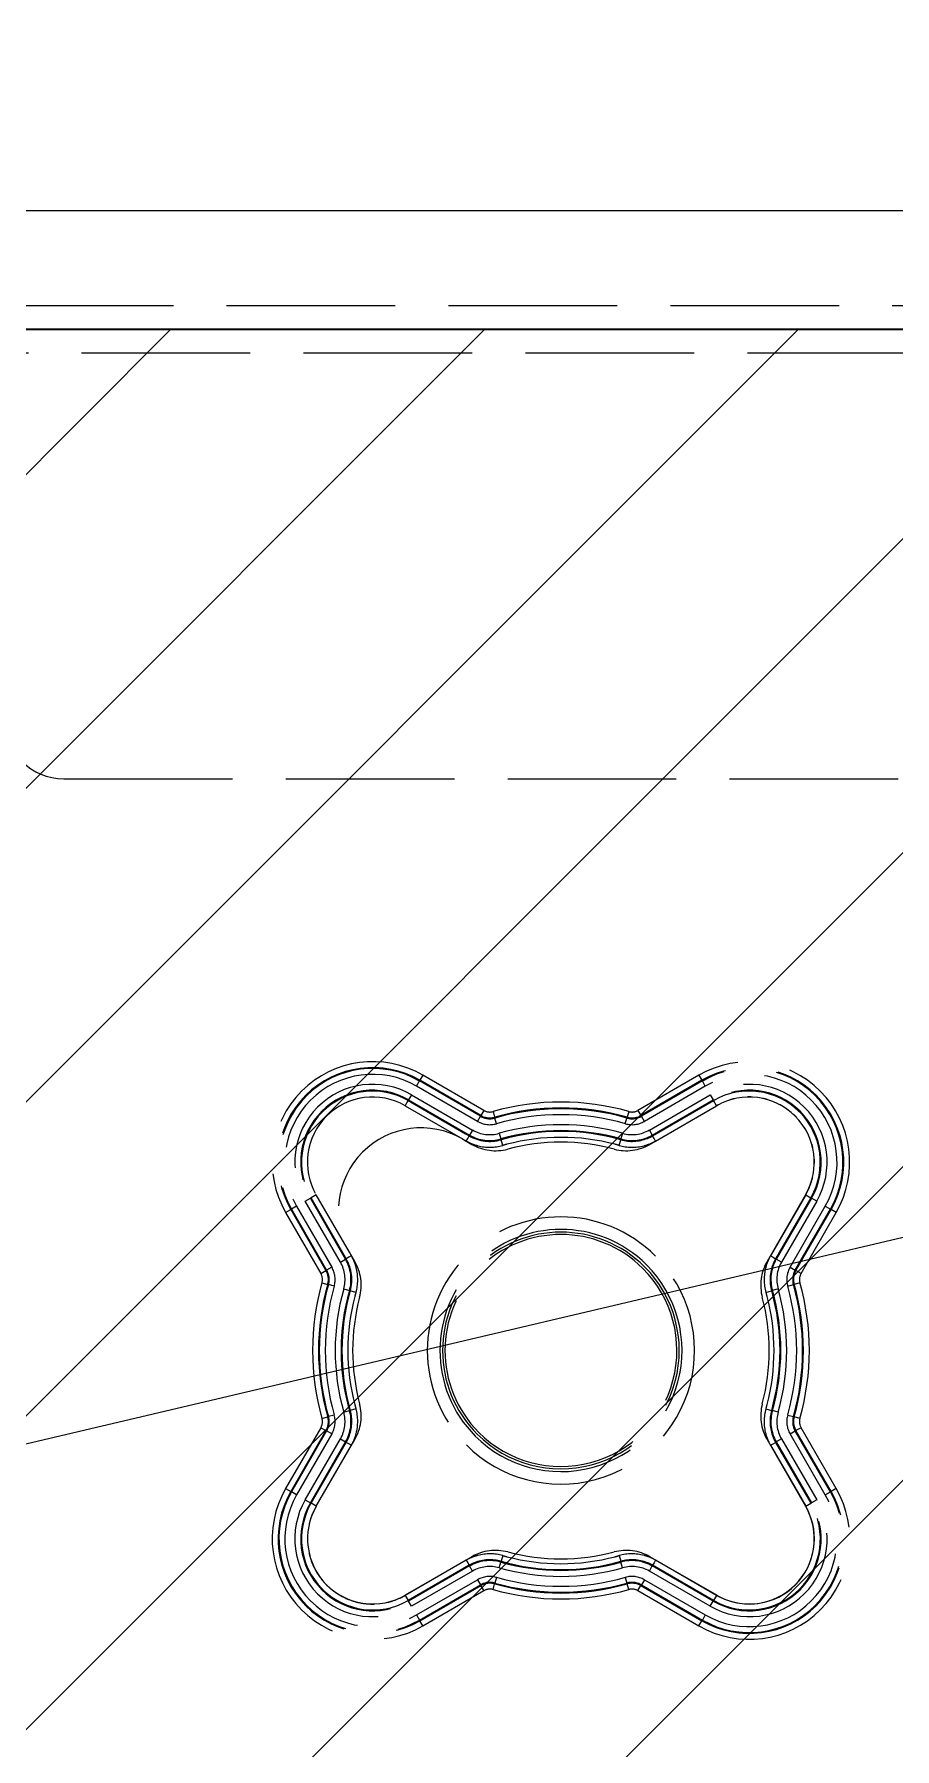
# Model space of a CAD drawing. Header units: inches. Extents: x 258415 to 640093, y 441672 to 945769.
# Drawn here: x 312144.6 to 312217.3, y 467794.2 to 467939 of the extents above; entities that cross this region are included whole.
import ezdxf

# ---------------------------------------------------------------- set-up
doc = ezdxf.new("R2010")
doc.units = ezdxf.units.IN
doc.header["$MEASUREMENT"] = 0
doc.linetypes.add('AM_DIN_F_W050', pattern=[6.25, 4.75, -1.5])
doc.layers.add('CQ Marble', color=6, linetype='Continuous', lineweight=0)
for name, color, linetype in [('CQ SANITARY WARES', 212, 'Continuous'), ('CQ Wall plan', 3, 'Continuous'), ('CQ_callout', 34, 'Continuous'), ('grab bar', 7, 'Continuous'), ('SANITARY WARES', 212, 'Continuous'), ('xref grd floor$2$CQ Wall hatch_CHB', 8, 'Continuous')]:
    doc.layers.add(name, color=color, linetype=linetype)
doc.styles.get("Standard").update_dxf_attribs({"font": 'arial.ttf'})
doc.dimstyles.get("Standard").update_dxf_attribs({"dimtxt": 0.18, "dimasz": 0.18, "dimexe": 0.18, "dimexo": 0.0625, "dimgap": 0.09, "dimtad": 0, "dimtih": 1, "dimtoh": 1, "dimdec": 4, "dimzin": 0, "dimdsep": 46, "dimtxsty": 'Standard', "dimcen": 0.09, "dimadec": 0, "dimazin": 0, "dimtfac": 1, "dimtdec": 4, "dimtofl": 0, "dimtmove": 0, "dimatfit": 3, "dimfxl": 1, "dimtolj": 1, "dimtzin": 0, "dimarcsym": 0})

# ---------------------------------------------------------------- blocks, each defined once
blk = doc.blocks.new('ff-12 wall plan')
at = {"layer": 'xref grd floor$2$CQ Wall hatch_CHB'}
h = blk.add_hatch(dxfattribs=at)
h.set_pattern_fill('ANSI31,_O', color=8, scale=150)
h.set_pattern_definition([(45, (0, 0), (-13.25825215, 13.25825215), [])])
h.paths.add_polyline_path([(310981.99, 467914.11), (311282.49, 467914.11), (311282.49, 467714.09), (310981.99, 467714.09)])
h.paths.add_polyline_path([(312135.01, 467914.09), (312435.44, 467914.09), (312435.44, 467714.09), (312135.01, 467714.09)])
at = {"layer": 'CQ Wall plan', "elevation": 0}
blk.add_lwpolyline([(312435.44, 467914.11), (312135.01, 467914.11), (312135.01, 467714.09), (311307.99, 467714.09), (311282.49, 467714.09), (311282.49, 467914.11), (310981.99, 467914.11)], dxfattribs=at)
blk.add_lwpolyline([(312135.01, 467914.09), (312435.44, 467914.09), (312435.44, 467714.09), (312135.01, 467714.09)], close=True, dxfattribs=at)
blk = doc.blocks.new('ff-12 marble')
at = {"layer": 'CQ Marble', "elevation": 0}
blk.add_lwpolyline([(312425.44, 469439.09), (312425.44, 467924.11), (312125.01, 467924.11), (312125.01, 467724.09), (311292.49, 467724.09), (311292.49, 467924.11), (310991.99, 467924.11), (310991.99, 469624.09), (310871.99, 469624.09), (310871.99, 467944.11)], dxfattribs=at)
blk = doc.blocks.new('tece profil_9300080 top')
at = {"layer": 'SANITARY WARES', "color": 8, "linetype": 'AM_DIN_F_W050', "lineweight": 0, "ltscale": 3}
for p, q in [((334540.16, 481272.04), (334539.91, 481271.61)), ((334545.31, 481269.06), (334540.16, 481272.04)), ((334563.48, 481272.04), (334558.33, 481269.06)), ((334563.48, 481272.04), (334563.73, 481271.61)), ((334539.62, 481271.11), (334539.87, 481271.54)), ((334544.77, 481268.14), (334539.62, 481271.11)), ((334539.91, 481271.61), (334539.87, 481271.54)), ((334545.02, 481268.57), (334539.87, 481271.54)), ((334545.06, 481268.63), (334539.91, 481271.61)), ((334563.73, 481271.61), (334558.58, 481268.63)), ((334563.77, 481271.54), (334558.62, 481268.57)), ((334564.02, 481271.11), (334558.87, 481268.14)), ((334563.73, 481271.61), (334563.77, 481271.54)), ((334564.02, 481271.11), (334563.77, 481271.54)), ((334538.66, 481269.45), (334544.3, 481266.19)), ((334538.67, 481269.46), (334538.92, 481269.89)), ((334538.67, 481269.46), (334543.82, 481266.48)), ((334538.92, 481269.89), (334538.95, 481269.95)), ((334538.92, 481269.89), (334544.07, 481266.91)), ((334539.2, 481270.38), (334538.95, 481269.95)), ((334538.95, 481269.95), (334544.1, 481266.97)), ((334539.2, 481270.38), (334544.35, 481267.41)), ((334545.31, 481269.06), (334545.06, 481268.63)), ((334546.09, 481268.97), (334546.22, 481268.49)), ((334557.55, 481268.97), (334557.42, 481268.49)), ((334558.33, 481269.06), (334558.58, 481268.63)), ((334559.29, 481267.41), (334564.44, 481270.38)), ((334559.34, 481266.19), (334564.98, 481269.45)), ((334559.54, 481266.97), (334564.69, 481269.95)), ((334559.58, 481266.91), (334564.73, 481269.89)), ((334559.83, 481266.48), (334564.98, 481269.46)), ((334564.44, 481270.38), (334564.69, 481269.95)), ((334564.73, 481269.89), (334564.69, 481269.95)), ((334564.98, 481269.46), (334564.73, 481269.89)), ((334544.77, 481268.14), (334545.02, 481268.57)), ((334545.06, 481268.63), (334545.02, 481268.57)), ((334546.22, 481268.49), (334546.24, 481268.42)), ((334546.38, 481267.94), (334546.24, 481268.42)), ((334557.26, 481267.94), (334557.4, 481268.42)), ((334557.42, 481268.49), (334557.4, 481268.42)), ((334558.58, 481268.63), (334558.62, 481268.57)), ((334558.87, 481268.14), (334558.62, 481268.57)), ((334543.82, 481266.48), (334543.94, 481266.7)), ((334543.94, 481266.7), (334544.07, 481266.91)), ((334544.07, 481266.91), (334544.1, 481266.97)), ((334544.35, 481267.41), (334544.1, 481266.97)), ((334546.61, 481267.13), (334546.75, 481266.65)), ((334546.77, 481266.58), (334546.75, 481266.65)), ((334546.9, 481266.1), (334546.77, 481266.58)), ((334556.74, 481266.1), (334556.88, 481266.58)), ((334556.88, 481266.58), (334556.9, 481266.65)), ((334557.03, 481267.13), (334556.9, 481266.65)), ((334559.29, 481267.41), (334559.54, 481266.97)), ((334559.58, 481266.91), (334559.54, 481266.97)), ((334559.7, 481266.7), (334559.58, 481266.91)), ((334559.83, 481266.48), (334559.7, 481266.7)), ((334531.14, 481261.93), (334530.71, 481261.68)), ((334534.11, 481256.78), (334531.14, 481261.93)), ((334534.4, 481256.3), (334531.15, 481261.93)), ((334572.49, 481261.93), (334569.24, 481256.3)), ((334572.5, 481261.93), (334569.53, 481256.78)), ((334572.5, 481261.93), (334572.93, 481261.68)), ((334528.56, 481260.44), (334528.99, 481260.69)), ((334528.56, 481260.44), (334531.53, 481255.29)), ((334528.99, 481260.69), (334529.05, 481260.72)), ((334528.99, 481260.69), (334531.96, 481255.54)), ((334529.48, 481260.97), (334529.05, 481260.72)), ((334529.05, 481260.72), (334532.02, 481255.57)), ((334529.48, 481260.97), (334532.46, 481255.82)), ((334530.21, 481261.39), (334530.65, 481261.64)), ((334533.19, 481256.24), (334530.21, 481261.39)), ((334530.71, 481261.68), (334530.65, 481261.64)), ((334533.62, 481256.49), (334530.65, 481261.64)), ((334533.68, 481256.53), (334530.71, 481261.68)), ((334572.93, 481261.68), (334569.96, 481256.53)), ((334572.99, 481261.64), (334570.02, 481256.49)), ((334573.43, 481261.39), (334570.45, 481256.24)), ((334571.18, 481255.82), (334574.16, 481260.97)), ((334571.62, 481255.57), (334574.59, 481260.72)), ((334571.68, 481255.54), (334574.65, 481260.69)), ((334572.11, 481255.29), (334575.08, 481260.44)), ((334572.93, 481261.68), (334572.99, 481261.64)), ((334573.43, 481261.39), (334572.99, 481261.64)), ((334574.16, 481260.97), (334574.59, 481260.72)), ((334574.65, 481260.69), (334574.59, 481260.72)), ((334575.08, 481260.44), (334574.65, 481260.69)), ((334533.19, 481256.24), (334533.62, 481256.49)), ((334533.68, 481256.53), (334533.62, 481256.49)), ((334533.9, 481256.66), (334533.68, 481256.53)), ((334534.11, 481256.78), (334533.9, 481256.66)), ((334569.53, 481256.78), (334569.74, 481256.66)), ((334569.74, 481256.66), (334569.96, 481256.53)), ((334569.96, 481256.53), (334570.02, 481256.49)), ((334570.45, 481256.24), (334570.02, 481256.49)), ((334531.53, 481255.29), (334531.96, 481255.54)), ((334531.63, 481254.51), (334532.11, 481254.37)), ((334531.96, 481255.54), (334532.02, 481255.57)), ((334532.46, 481255.82), (334532.02, 481255.57)), ((334571.18, 481255.82), (334571.62, 481255.57)), ((334572.01, 481254.51), (334571.53, 481254.37)), ((334571.68, 481255.54), (334571.62, 481255.57)), ((334572.11, 481255.29), (334571.68, 481255.54)), ((334532.11, 481254.37), (334532.18, 481254.35)), ((334532.66, 481254.22), (334532.18, 481254.35)), ((334533.47, 481253.99), (334533.95, 481253.85)), ((334534.02, 481253.83), (334533.95, 481253.85)), ((334534.5, 481253.69), (334534.02, 481253.83)), ((334569.14, 481253.69), (334569.63, 481253.83)), ((334569.63, 481253.83), (334569.69, 481253.85)), ((334570.17, 481253.99), (334569.69, 481253.85)), ((334570.98, 481254.22), (334571.47, 481254.35)), ((334571.53, 481254.37), (334571.47, 481254.35)), ((334531.63, 481243.04), (334532.11, 481243.18)), ((334532.11, 481243.18), (334532.18, 481243.2)), ((334532.66, 481243.33), (334532.18, 481243.2)), ((334533.47, 481243.56), (334533.95, 481243.7)), ((334534.02, 481243.72), (334533.95, 481243.7)), ((334534.5, 481243.86), (334534.02, 481243.72)), ((334569.14, 481243.86), (334569.63, 481243.72)), ((334569.63, 481243.72), (334569.69, 481243.7)), ((334570.17, 481243.56), (334569.69, 481243.7)), ((334570.98, 481243.33), (334571.47, 481243.2)), ((334571.53, 481243.18), (334571.47, 481243.2)), ((334572.01, 481243.04), (334571.53, 481243.18)), ((334531.53, 481242.26), (334528.56, 481237.11)), ((334531.96, 481242.01), (334528.99, 481236.86)), ((334532.02, 481241.98), (334529.05, 481236.83)), ((334532.46, 481241.73), (334529.48, 481236.58)), ((334531.53, 481242.26), (334531.96, 481242.01)), ((334531.96, 481242.01), (334532.02, 481241.98)), ((334532.46, 481241.73), (334532.02, 481241.98)), ((334571.18, 481241.73), (334571.62, 481241.98)), ((334574.16, 481236.58), (334571.18, 481241.73)), ((334571.68, 481242.01), (334571.62, 481241.98)), ((334574.59, 481236.83), (334571.62, 481241.98)), ((334572.11, 481242.26), (334571.68, 481242.01)), ((334574.65, 481236.86), (334571.68, 481242.01)), ((334575.08, 481237.11), (334572.11, 481242.26)), ((334530.21, 481236.15), (334533.19, 481241.3)), ((334530.65, 481235.9), (334533.62, 481241.05)), ((334530.71, 481235.87), (334533.68, 481241.02)), ((334531.14, 481235.62), (334534.11, 481240.77)), ((334531.15, 481235.61), (334534.4, 481241.25)), ((334533.19, 481241.3), (334533.62, 481241.05)), ((334533.68, 481241.02), (334533.62, 481241.05)), ((334533.9, 481240.89), (334533.68, 481241.02)), ((334534.11, 481240.77), (334533.9, 481240.89)), ((334569.24, 481241.25), (334569.69, 481240.46)), ((334569.53, 481240.77), (334569.74, 481240.89)), ((334569.53, 481240.77), (334569.7, 481240.47)), ((334569.7, 481240.47), (334572.5, 481235.62)), ((334569.74, 481240.89), (334569.96, 481241.02)), ((334569.96, 481241.02), (334570.02, 481241.05)), ((334569.96, 481241.02), (334570.14, 481240.72)), ((334570.45, 481241.3), (334570.02, 481241.05)), ((334570.02, 481241.05), (334572.99, 481235.9)), ((334570.14, 481240.72), (334572.93, 481235.87)), ((334570.45, 481241.3), (334573.43, 481236.15)), ((334528.56, 481237.11), (334528.99, 481236.86)), ((334575.08, 481237.11), (334574.65, 481236.86)), ((334528.99, 481236.86), (334529.05, 481236.83)), ((334529.48, 481236.58), (334529.05, 481236.83)), ((334530.21, 481236.15), (334530.65, 481235.9)), ((334530.71, 481235.87), (334530.65, 481235.9)), ((334531.14, 481235.62), (334530.71, 481235.87)), ((334572.5, 481235.62), (334572.93, 481235.87)), ((334572.93, 481235.87), (334572.99, 481235.9)), ((334573.43, 481236.15), (334572.99, 481235.9)), ((334574.16, 481236.58), (334574.59, 481236.83)), ((334574.65, 481236.86), (334574.59, 481236.83)), ((334544.3, 481231.36), (334538.66, 481228.1)), ((334546.9, 481231.45), (334546.77, 481230.97)), ((334556.74, 481231.45), (334556.88, 481230.97)), ((334560.13, 481230.9), (334559.34, 481231.36)), ((334543.82, 481231.07), (334538.67, 481228.09)), ((334544.07, 481230.63), (334538.92, 481227.66)), ((334544.1, 481230.57), (334538.95, 481227.6)), ((334544.35, 481230.14), (334539.2, 481227.17)), ((334543.82, 481231.07), (334543.94, 481230.85)), ((334543.94, 481230.85), (334544.07, 481230.63)), ((334544.07, 481230.63), (334544.1, 481230.57)), ((334544.35, 481230.14), (334544.1, 481230.57)), ((334546.61, 481230.42), (334546.75, 481230.9)), ((334546.77, 481230.97), (334546.75, 481230.9)), ((334556.88, 481230.97), (334556.9, 481230.9)), ((334557.03, 481230.42), (334556.9, 481230.9)), ((334559.29, 481230.14), (334559.54, 481230.57)), ((334564.44, 481227.17), (334559.29, 481230.14)), ((334559.58, 481230.63), (334559.54, 481230.57)), ((334564.69, 481227.6), (334559.54, 481230.57)), ((334559.7, 481230.85), (334559.58, 481230.63)), ((334559.88, 481230.46), (334559.58, 481230.63)), ((334559.83, 481231.07), (334559.7, 481230.85)), ((334560.13, 481230.89), (334559.83, 481231.07)), ((334564.73, 481227.66), (334559.88, 481230.46)), ((334564.98, 481228.09), (334560.13, 481230.89)), ((334539.62, 481226.44), (334544.77, 481229.41)), ((334539.87, 481226), (334545.02, 481228.98)), ((334539.91, 481225.94), (334545.06, 481228.92)), ((334540.16, 481225.51), (334545.31, 481228.48)), ((334544.77, 481229.41), (334545.02, 481228.98)), ((334545.06, 481228.92), (334545.02, 481228.98)), ((334545.31, 481228.48), (334545.06, 481228.92)), ((334546.09, 481228.58), (334546.22, 481229.06)), ((334546.22, 481229.06), (334546.24, 481229.13)), ((334546.38, 481229.61), (334546.24, 481229.13)), ((334557.26, 481229.61), (334557.4, 481229.13)), ((334557.42, 481229.06), (334557.4, 481229.13)), ((334557.55, 481228.58), (334557.42, 481229.06)), ((334558.33, 481228.48), (334558.58, 481228.92)), ((334558.33, 481228.48), (334563.48, 481225.51)), ((334558.58, 481228.92), (334558.62, 481228.98)), ((334558.58, 481228.92), (334563.73, 481225.94)), ((334558.87, 481229.41), (334558.62, 481228.98)), ((334558.62, 481228.98), (334563.77, 481226)), ((334558.87, 481229.41), (334564.02, 481226.44)), ((334538.67, 481228.09), (334538.92, 481227.66)), ((334538.92, 481227.66), (334538.95, 481227.6)), ((334539.2, 481227.17), (334538.95, 481227.6)), ((334564.44, 481227.17), (334564.69, 481227.6)), ((334564.73, 481227.66), (334564.69, 481227.6)), ((334564.98, 481228.09), (334564.73, 481227.66)), ((334539.62, 481226.44), (334539.87, 481226)), ((334539.91, 481225.94), (334539.87, 481226)), ((334540.16, 481225.51), (334539.91, 481225.94)), ((334563.48, 481225.51), (334563.73, 481225.94)), ((334563.73, 481225.94), (334563.77, 481226)), ((334564.02, 481226.44), (334563.77, 481226)), ((334593.82, 481200.47), (334491.82, 481200.47)), ((334929.82, 481164.47), (334491.82, 481164.47)), ((334598.82, 481160.47), (334491.82, 481160.47))]:
    blk.add_line(p, q, dxfattribs=at)
for centre, radius, start, end in [((334535.91, 481264.68), 8.49, 60, 210), ((334535.91, 481264.68), 7.99, 60, 210), ((334535.91, 481264.68), 7.92, 60, 210), ((334535.91, 481264.68), 7.42, 60, 210), ((334567.73, 481264.68), 8.49, 330, 120), ((334567.73, 481264.68), 7.99, 330, 120), ((334567.73, 481264.68), 7.92, 330, 120), ((334567.73, 481264.68), 7.42, 330, 120), ((334535.91, 481264.68), 6.58, 60, 210), ((334535.91, 481264.68), 6.08, 60, 210), ((334535.91, 481264.68), 6.01, 60.6338, 209.3663), ((334567.73, 481264.68), 6.58, 330, 120), ((334567.73, 481264.68), 6.08, 330, 120), ((334567.73, 481264.68), 6.01, 45.6331, 119.3659), ((334535.91, 481264.68), 5.51, 63.1103, 206.9531), ((334535.91, 481264.68), 5.5, 60, 210), ((334535.91, 481264.68), 5.51, 60, 63.1103), ((334535.91, 481264.68), 6.01, 60, 60.6338), ((334545.81, 481269.94), 1.01, 240, 285.8516), ((334551.82, 481248.77), 20.99, 74.1484, 105.8516), ((334551.82, 481248.77), 20.49, 74.1484, 105.8516), ((334551.82, 481248.77), 20.42, 74.1484, 105.8516), ((334557.83, 481269.94), 1.01, 254.1484, 300), ((334567.73, 481264.68), 6.01, 119.3659, 120), ((334567.73, 481264.68), 5.5, 45, 120), ((334567.73, 481264.68), 5.51, 118.1677, 120), ((334567.73, 481264.68), 5.51, 107.4219, 118.1677), ((334567.73, 481264.68), 5.51, 103.1953, 107.4219), ((334567.73, 481264.68), 5.51, 87.4856, 91.2224), ((334567.73, 481264.68), 5.51, 77.3524, 87.4856), ((334567.73, 481264.68), 5.51, 74.0873, 77.3524), ((334567.73, 481264.68), 5.51, 62.1597, 74.0873), ((334567.73, 481264.68), 5.51, 57.7681, 62.1597), ((334567.73, 481264.68), 5.51, 47.0932, 57.7681), ((334567.73, 481264.68), 6.01, 44.3634, 45.6331), ((334545.81, 481269.94), 2.08, 240, 285.8516), ((334545.81, 481269.94), 1.58, 240, 285.8516), ((334545.81, 481269.94), 1.51, 240, 285.8516), ((334551.82, 481248.77), 19.92, 74.1484, 105.8516), ((334551.82, 481248.77), 19.08, 74.1484, 105.8516), ((334557.83, 481269.94), 2.08, 254.1484, 300), ((334557.83, 481269.94), 1.58, 254.1484, 300), ((334557.83, 481269.94), 1.51, 254.1484, 300), ((334567.73, 481264.68), 5.51, 45.0112, 47.0932), ((334567.73, 481264.68), 5.51, 43.249, 45.0112), ((334567.73, 481264.68), 5.5, 330, 45), ((334567.73, 481264.68), 5.51, 32.4742, 43.249), ((334567.73, 481264.68), 6.01, 330.6334, 44.3634), ((334567.73, 481264.68), 5.51, 28.1176, 32.4742), ((334545.81, 481269.94), 3.99, 240, 248.0791), ((334545.81, 481269.94), 3.49, 240, 248.0637), ((334545.81, 481269.94), 3.42, 240, 285.8516), ((334546.3, 481269.66), 4, 240, 284.8124), ((334545.81, 481269.94), 3.99, 248.0791, 255.2831), ((334545.81, 481269.94), 2.92, 240, 285.8516), ((334545.81, 481269.94), 3.49, 248.0637, 285.8516), ((334545.81, 481269.94), 3.99, 255.2831, 285.8516), ((334551.82, 481248.77), 18.58, 74.1484, 105.8516), ((334551.82, 481248.77), 18.51, 74.1484, 105.8516), ((334551.82, 481248.77), 18.01, 104.7088, 105.8516), ((334551.82, 481248.77), 18.01, 75.2914, 104.7088), ((334551.82, 481248.77), 17.6, 75.1876, 104.8124), ((334557.34, 481269.66), 4, 255.1876, 300), ((334551.82, 481248.77), 18.01, 74.1484, 75.2914), ((334557.83, 481269.94), 3.99, 254.1484, 284.6792), ((334557.83, 481269.94), 3.49, 254.1484, 291.9362), ((334557.83, 481269.94), 3.42, 254.1484, 300), ((334557.83, 481269.94), 2.92, 254.1484, 300), ((334557.83, 481269.94), 3.99, 284.6792, 291.9162), ((334557.83, 481269.94), 3.49, 291.9362, 300), ((334557.83, 481269.94), 3.99, 291.9162, 300), ((334567.73, 481264.68), 5.51, 16.135, 28.1176), ((334567.73, 481264.68), 5.51, 12.396, 16.135), ((334567.73, 481264.68), 5.51, 358.805, 2.5271), ((334567.73, 481264.68), 5.51, 342.5908, 346.8297), ((334535.91, 481264.68), 6.01, 209.3663, 210), ((334535.91, 481264.68), 5.51, 206.9531, 210), ((334567.73, 481264.68), 5.51, 330, 331.864), ((334567.73, 481264.68), 5.51, 331.864, 342.5908), ((334567.73, 481264.68), 6.01, 330, 330.6334), ((334551.82, 481248.77), 11.29, 45, 225), ((334551.82, 481248.77), 10.23, 45, 225), ((334551.82, 481248.77), 10, 45, 225), ((334551.82, 481248.77), 9.8, 45, 225), ((334530.66, 481254.78), 2.92, 344.1484, 30), ((334530.66, 481254.78), 3.42, 344.1484, 30), ((334530.66, 481254.78), 3.49, 21.9354, 30), ((334530.66, 481254.78), 3.49, 344.1484, 21.9354), ((334530.66, 481254.78), 3.99, 21.9154, 30), ((334530.66, 481254.78), 3.99, 14.6792, 21.9154), ((334530.94, 481254.3), 4, 345.1876, 30), ((334551.82, 481248.77), 11.29, 225, 45), ((334551.82, 481248.77), 10.23, 225, 45), ((334572.7, 481254.3), 4, 150, 194.8124), ((334572.98, 481254.78), 3.99, 158.0799, 165.2831), ((334572.98, 481254.78), 3.99, 150, 158.0799), ((334572.98, 481254.78), 3.49, 158.0644, 195.8516), ((334572.98, 481254.78), 3.42, 150, 195.8516), ((334572.98, 481254.78), 3.49, 150, 158.0644), ((334572.98, 481254.78), 2.92, 150, 195.8516), ((334551.82, 481248.77), 20.99, 164.1484, 195.8516), ((334530.66, 481254.78), 1.01, 344.1484, 30), ((334530.66, 481254.78), 1.51, 344.1484, 30), ((334530.66, 481254.78), 1.58, 344.1484, 30), ((334530.66, 481254.78), 2.08, 344.1484, 30), ((334530.66, 481254.78), 3.99, 344.1484, 14.6792), ((334551.82, 481248.77), 10, 225, 45), ((334551.82, 481248.77), 9.8, 225, 45), ((334572.98, 481254.78), 3.99, 165.2831, 195.8516), ((334572.98, 481254.78), 2.08, 150, 195.8516), ((334572.98, 481254.78), 1.58, 150, 195.8516), ((334572.98, 481254.78), 1.51, 150, 195.8516), ((334572.98, 481254.78), 1.01, 150, 195.8516), ((334551.82, 481248.77), 20.99, 344.1484, 15.8516), ((334551.82, 481248.77), 20.49, 164.1484, 195.8516), ((334551.82, 481248.77), 20.42, 164.1484, 195.8516), ((334551.82, 481248.77), 19.92, 164.1484, 195.8516), ((334551.82, 481248.77), 19.08, 164.1484, 195.8516), ((334551.82, 481248.77), 18.58, 164.1484, 195.8516), ((334551.82, 481248.77), 18.51, 164.1484, 195.8516), ((334551.82, 481248.77), 18.01, 165.2918, 194.709), ((334551.82, 481248.77), 17.6, 165.1876, 194.8124), ((334551.82, 481248.77), 18.01, 164.1484, 165.2918), ((334551.82, 481248.77), 17.6, 345.1876, 14.8124), ((334551.82, 481248.77), 18.01, 14.7084, 15.8516), ((334551.82, 481248.77), 18.01, 345.2912, 14.7084), ((334551.82, 481248.77), 18.51, 344.1484, 15.8516), ((334551.82, 481248.77), 18.58, 344.1484, 15.8516), ((334551.82, 481248.77), 19.08, 344.1484, 15.8516), ((334551.82, 481248.77), 19.92, 344.1484, 15.8516), ((334551.82, 481248.77), 20.42, 344.1484, 15.8516), ((334551.82, 481248.77), 20.49, 344.1484, 15.8516), ((334530.66, 481242.77), 1.01, 330, 15.8516), ((334530.66, 481242.77), 1.51, 330, 15.8516), ((334530.66, 481242.77), 1.58, 330, 15.8516), ((334530.66, 481242.77), 2.08, 330, 15.8516), ((334530.66, 481242.77), 2.92, 330, 15.8516), ((334530.66, 481242.77), 3.42, 330, 15.8516), ((334530.66, 481242.77), 3.49, 338.0618, 15.8516), ((334530.94, 481243.25), 4, 330, 14.8124), ((334551.82, 481248.77), 18.01, 194.709, 195.8516), ((334530.66, 481242.77), 3.99, 345.2831, 15.8516), ((334572.7, 481243.25), 4, 165.1876, 210), ((334572.98, 481242.77), 3.99, 164.1484, 194.6792), ((334551.82, 481248.77), 18.01, 344.1484, 345.2912), ((334572.98, 481242.77), 3.49, 164.1484, 210), ((334572.98, 481242.77), 3.42, 164.1484, 210), ((334572.98, 481242.77), 2.92, 164.1484, 210), ((334572.98, 481242.77), 2.08, 164.1484, 210), ((334572.98, 481242.77), 1.58, 164.1484, 210), ((334572.98, 481242.77), 1.51, 164.1484, 210), ((334572.98, 481242.77), 1.01, 164.1484, 210), ((334530.66, 481242.77), 3.49, 330, 338.0618), ((334530.66, 481242.77), 3.99, 338.0773, 345.2831), ((334572.98, 481242.77), 3.99, 194.6792, 201.918), ((334530.66, 481242.77), 3.99, 330, 338.0773), ((334563.63, 481236.96), 7, 240, 30), ((334572.98, 481242.77), 3.99, 201.918, 210), ((334535.91, 481232.86), 8.49, 150, 300), ((334567.73, 481232.86), 8.49, 240, 30), ((334535.91, 481232.86), 7.99, 150, 300), ((334535.91, 481232.86), 7.92, 150, 300), ((334535.91, 481232.86), 7.42, 150, 300), ((334535.91, 481232.86), 6.58, 150, 300), ((334535.91, 481232.86), 6.08, 150, 300), ((334535.91, 481232.86), 6.01, 150.6347, 224.3643), ((334535.91, 481232.86), 6.01, 150, 150.6347), ((334567.73, 481232.86), 7.99, 240, 30), ((334567.73, 481232.86), 7.92, 240, 30), ((334567.73, 481232.86), 7.42, 240, 30), ((334567.73, 481232.86), 6.58, 240, 30), ((334567.73, 481232.86), 6.08, 240, 30), ((334567.73, 481232.86), 6.01, 240, 30), ((334535.91, 481232.86), 5.5, 150, 225), ((334535.91, 481232.86), 5.51, 162.5868, 166.8328), ((334535.91, 481232.86), 5.51, 151.8795, 162.5868), ((334535.91, 481232.86), 5.51, 150, 151.8795), ((334567.73, 481232.86), 5.51, 240, 30), ((334535.91, 481232.86), 5.51, 178.8055, 182.5262), ((334535.91, 481232.86), 5.51, 192.4, 196.1332), ((334545.81, 481227.61), 3.99, 111.9173, 120), ((334546.3, 481227.89), 4, 75.1876, 120), ((334545.81, 481227.61), 3.99, 104.6792, 111.9173), ((334545.81, 481227.61), 3.99, 74.1484, 104.6792), ((334551.82, 481248.77), 18.01, 254.1484, 255.2916), ((334551.82, 481248.77), 18.01, 255.2916, 284.7087), ((334551.82, 481248.77), 17.6, 255.1876, 284.8124), ((334557.34, 481227.89), 4, 60, 104.8124), ((334551.82, 481248.77), 18.01, 284.7087, 285.8516), ((334557.83, 481227.61), 3.99, 75.2831, 105.8516), ((334557.83, 481227.61), 3.99, 68.0781, 75.2831), ((334557.83, 481227.61), 3.99, 60, 68.0781), ((334535.91, 481232.86), 5.51, 208.1229, 212.4673), ((334545.81, 481227.61), 3.49, 111.9373, 120), ((334545.81, 481227.61), 3.42, 74.1484, 120), ((334545.81, 481227.61), 2.92, 74.1484, 120), ((334545.81, 481227.61), 3.49, 74.1484, 111.9373), ((334551.82, 481248.77), 19.08, 254.1484, 285.8516), ((334551.82, 481248.77), 18.58, 254.1484, 285.8516), ((334551.82, 481248.77), 18.51, 254.1484, 285.8516), ((334557.83, 481227.61), 3.49, 60, 105.8516), ((334557.83, 481227.61), 3.42, 60, 105.8516), ((334557.83, 481227.61), 2.92, 60, 105.8516), ((334535.91, 481232.86), 6.01, 224.3643, 225.6338), ((334535.91, 481232.86), 6.01, 225.6338, 299.3654), ((334535.91, 481232.86), 5.51, 223.268, 225.0121), ((334535.91, 481232.86), 5.5, 225, 300), ((334535.91, 481232.86), 5.51, 225.0121, 227.0664), ((334545.81, 481227.61), 2.08, 74.1484, 120), ((334545.81, 481227.61), 1.58, 74.1484, 120), ((334545.81, 481227.61), 1.51, 74.1484, 120), ((334545.81, 481227.61), 1.01, 74.1484, 120), ((334551.82, 481248.77), 20.99, 254.1484, 285.8516), ((334551.82, 481248.77), 20.49, 254.1484, 285.8516), ((334551.82, 481248.77), 20.42, 254.1484, 285.8516), ((334551.82, 481248.77), 19.92, 254.1484, 285.8516), ((334557.83, 481227.61), 2.08, 60, 105.8516), ((334557.83, 481227.61), 1.58, 60, 105.8516), ((334557.83, 481227.61), 1.51, 60, 105.8516), ((334557.83, 481227.61), 1.01, 60, 105.8516), ((334535.91, 481232.86), 5.51, 237.7783, 242.1499), ((334535.91, 481232.86), 5.51, 254.0954, 257.3317), ((334535.91, 481232.86), 5.51, 267.5041, 271.2133), ((334535.91, 481232.86), 5.51, 283.2059, 287.4075), ((334535.91, 481232.86), 5.51, 298.1994, 300), ((334535.91, 481232.86), 6.01, 299.3654, 300), ((334593.82, 481195.47), 5, 0, 90)]:
    blk.add_arc(centre, radius, start, end, dxfattribs=at)

msp = doc.modelspace()

# ---------------------------------------------------------------- block references
at = {"layer": 'CQ SANITARY WARES', "rotation": 180}
msp.add_blockref('tece profil_9300080 top', (646740.941, 949076.6, 0), dxfattribs=at)
at = {"layer": 'CQ Wall plan'}
msp.add_blockref('ff-12 wall plan', (0, 0), dxfattribs=at)
at = {"layer": 'grab bar'}
msp.add_blockref('ff-12 marble', (0, 0), dxfattribs=at)

# ---------------------------------------------------------------- leaders
at = {"layer": 'CQ_callout'}
msp.add_leader([(312046.858, 467797.126), (313194.38, 468067.104), (314046.088, 468067.104)], dimstyle='Standard', override={"dimasz": 10, "dimldrblk": 'Dot', "dimfxl": 0.1, "dimarcsym": 2}, dxfattribs=at)

doc.saveas('drawing.dxf')
